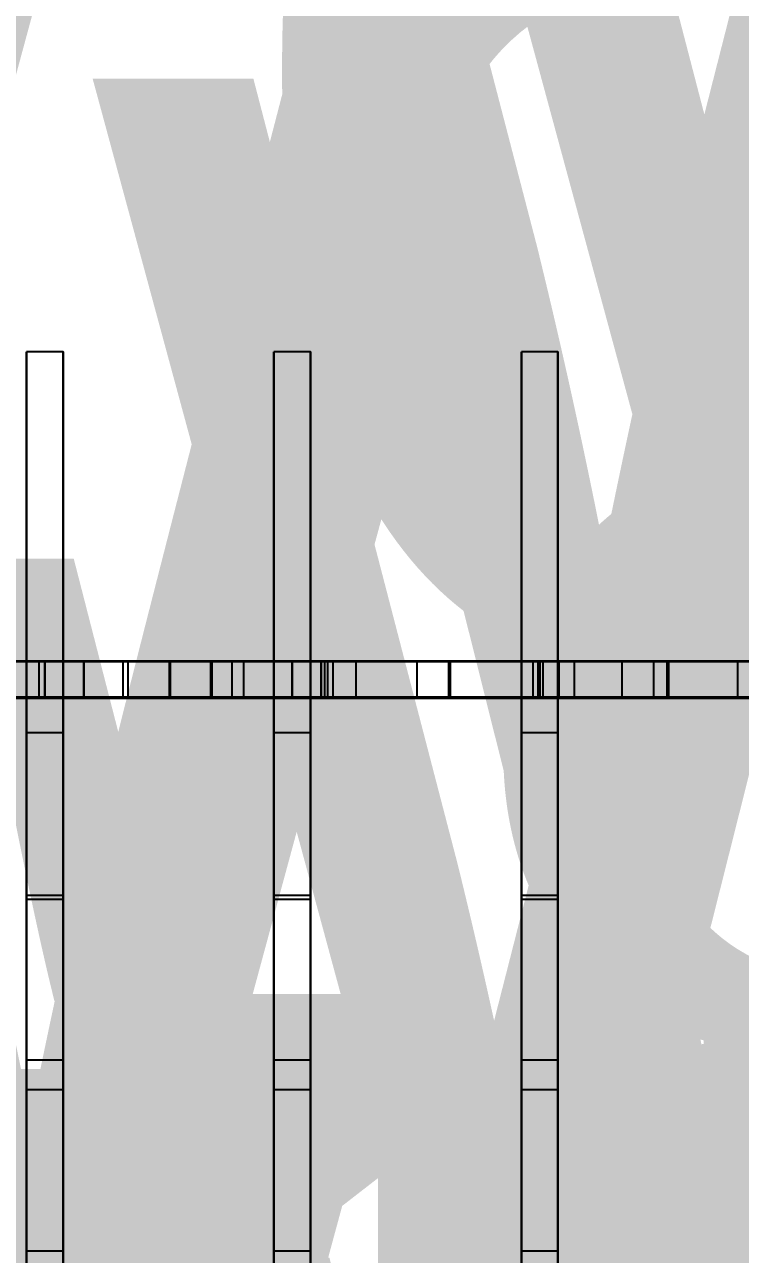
# Model space of a CAD drawing. Header units: inches. Extents: x 29 to 716, y 7 to 470.
# Drawn here: x 180.4 to 249.9, y 290.3 to 409.5 of the extents above; entities that cross this region are included whole.
import ezdxf

# ---------------------------------------------------------------- set-up
doc = ezdxf.new("R2010")
doc.units = ezdxf.units.IN
doc.header["$MEASUREMENT"] = 0
for name, color, linetype in [('FT2', 8, 'CONTINUOUS'), ('RT2', 7, 'CONTINUOUS'), ('W1', 5, 'CONTINUOUS'), ('W2', 5, 'CONTINUOUS')]:
    doc.layers.add(name, color=color, linetype=linetype)

msp = doc.modelspace()

# ---------------------------------------------------------------- linework, layer by layer
at = {"layer": 'FT2'}
for points in [[(29.27, 344.22, 112), (301.19, 344.22, 112), (301.19, 347.77, 112), (29.27, 347.77, 112)], [(29.27, 347.77, 112), (301.19, 347.77, 112), (301.19, 347.77, 110.54), (29.27, 347.77, 110.54)], [(29.27, 347.77, 96), (301.19, 347.77, 96), (301.19, 344.22, 96), (29.27, 344.22, 96)], [(29.27, 347.77, 96), (29.27, 347.77, 97.46), (301.19, 347.77, 97.46), (301.19, 347.77, 96)], [(181.8, 347.77, 112), (189.98, 347.77, 96.69), (188.7, 347.77, 96), (180.51, 347.77, 111.31)], [(181.8, 344.22, 112), (189.98, 344.22, 96.69), (189.98, 347.77, 96.69), (181.8, 347.77, 112)], [(190.45, 344.22, 96.69), (198.64, 344.22, 112), (198.64, 347.77, 112), (190.45, 347.77, 96.69)], [(190.45, 347.77, 96.69), (198.64, 347.77, 112), (199.93, 347.77, 111.31), (191.74, 347.77, 96)], [(201.68, 347.77, 112), (209.86, 347.77, 96.69), (208.58, 347.77, 96), (200.4, 347.77, 111.31)], [(201.68, 344.22, 112), (209.86, 344.22, 96.69), (209.86, 347.77, 96.69), (201.68, 347.77, 112)], [(210.34, 344.22, 96.69), (218.52, 344.22, 112), (218.52, 347.77, 112), (210.34, 347.77, 96.69)], [(210.34, 347.77, 96.69), (218.52, 347.77, 112), (219.81, 347.77, 111.31), (211.62, 347.77, 96)], [(221.56, 347.77, 112), (229.75, 347.77, 96.69), (228.46, 347.77, 96), (220.28, 347.77, 111.31)], [(221.56, 344.22, 112), (229.75, 344.22, 96.69), (229.75, 347.77, 96.69), (221.56, 347.77, 112)], [(230.22, 344.22, 96.69), (238.41, 344.22, 112), (238.41, 347.77, 112), (230.22, 347.77, 96.69)], [(230.22, 347.77, 96.69), (238.41, 347.77, 112), (239.69, 347.77, 111.31), (231.51, 347.77, 96)], [(241.45, 347.77, 112), (249.63, 347.77, 96.69), (248.35, 347.77, 96), (240.16, 347.77, 111.31)], [(241.45, 344.22, 112), (249.63, 344.22, 96.69), (249.63, 347.77, 96.69), (241.45, 347.77, 112)], [(29.27, 344.22, 112), (29.27, 344.22, 110.54), (301.19, 344.22, 110.54), (301.19, 344.22, 112)], [(29.27, 344.22, 96), (301.19, 344.22, 96), (301.19, 344.22, 97.46), (29.27, 344.22, 97.46)], [(181.8, 344.22, 112), (180.51, 344.22, 111.31), (188.7, 344.22, 96), (189.98, 344.22, 96.69)], [(190.45, 344.22, 96.69), (191.74, 344.22, 96), (199.93, 344.22, 111.31), (198.64, 344.22, 112)], [(201.68, 344.22, 112), (200.4, 344.22, 111.31), (208.58, 344.22, 96), (209.86, 344.22, 96.69)], [(210.34, 344.22, 96.69), (211.62, 344.22, 96), (219.81, 344.22, 111.31), (218.52, 344.22, 112)], [(221.56, 344.22, 112), (220.28, 344.22, 111.31), (228.46, 344.22, 96), (229.75, 344.22, 96.69)], [(230.22, 344.22, 96.69), (231.51, 344.22, 96), (239.69, 344.22, 111.31), (238.41, 344.22, 112)], [(241.45, 344.22, 112), (240.16, 344.22, 111.31), (248.35, 344.22, 96), (249.63, 344.22, 96.69)]]:
    msp.add_3dface(points, dxfattribs=at)
at = {"layer": 'RT2'}
for points in [[(180.61, 377.81, 223.5), (180.61, 6.78, 238.98), (184.16, 6.78, 238.98), (184.16, 377.81, 223.5)], [(180.61, 377.81, 223.5), (180.61, 377.74, 222.04), (180.61, 6.72, 237.53), (180.61, 6.78, 238.98)], [(184.16, 377.81, 223.5), (184.16, 6.78, 238.98), (184.16, 6.72, 237.53), (184.16, 377.74, 222.04)], [(204.62, 377.81, 223.5), (204.62, 6.78, 238.98), (208.17, 6.78, 238.98), (208.17, 377.81, 223.5)], [(204.62, 377.81, 223.5), (204.62, 377.74, 222.04), (204.62, 6.72, 237.53), (204.62, 6.78, 238.98)], [(208.17, 377.81, 223.5), (208.17, 6.78, 238.98), (208.17, 6.72, 237.53), (208.17, 377.74, 222.04)], [(228.63, 377.81, 223.5), (228.63, 6.78, 238.98), (232.17, 6.78, 238.98), (232.17, 377.81, 223.5)], [(228.63, 377.81, 223.5), (228.63, 377.74, 222.04), (228.63, 6.72, 237.53), (228.63, 6.78, 238.98)], [(232.17, 377.81, 223.5), (232.17, 6.78, 238.98), (232.17, 6.72, 237.53), (232.17, 377.74, 222.04)], [(180.61, 344.31, 208.79), (180.61, 46.72, 221.21), (180.61, 46.78, 222.67), (180.61, 344.37, 210.25)], [(184.16, 344.31, 208.79), (184.16, 46.72, 221.21), (180.61, 46.72, 221.21), (180.61, 344.31, 208.79)], [(180.61, 344.31, 208.87), (180.61, 344.31, 224.9), (184.16, 344.31, 224.9), (184.16, 344.31, 208.87)], [(180.61, 344.31, 208.87), (180.61, 342.85, 208.87), (180.61, 342.85, 224.9), (180.61, 344.31, 224.9)], [(184.16, 344.31, 208.79), (184.16, 344.37, 210.25), (184.16, 46.78, 222.67), (184.16, 46.72, 221.21)], [(184.16, 344.31, 208.87), (184.16, 344.31, 224.9), (184.16, 342.85, 224.9), (184.16, 342.85, 208.87)], [(204.62, 344.31, 208.79), (204.62, 81.28, 219.77), (204.62, 81.34, 221.23), (204.62, 344.37, 210.25)], [(208.17, 344.31, 208.79), (208.17, 81.28, 219.77), (204.62, 81.28, 219.77), (204.62, 344.31, 208.79)], [(204.62, 344.31, 208.87), (204.62, 344.31, 224.9), (208.17, 344.31, 224.9), (208.17, 344.31, 208.87)], [(204.62, 344.31, 208.87), (204.62, 342.85, 208.87), (204.62, 342.85, 224.9), (204.62, 344.31, 224.9)], [(208.17, 344.31, 208.79), (208.17, 344.37, 210.25), (208.17, 81.34, 221.23), (208.17, 81.28, 219.77)], [(208.17, 344.31, 208.87), (208.17, 344.31, 224.9), (208.17, 342.85, 224.9), (208.17, 342.85, 208.87)], [(228.63, 344.31, 208.79), (228.63, 81.28, 219.77), (228.63, 81.34, 221.23), (228.63, 344.37, 210.25)], [(232.17, 344.31, 208.79), (232.17, 81.28, 219.77), (228.63, 81.28, 219.77), (228.63, 344.31, 208.79)], [(228.63, 344.31, 208.87), (228.63, 344.31, 224.9), (232.17, 344.31, 224.9), (232.17, 344.31, 208.87)], [(228.63, 344.31, 208.87), (228.63, 342.85, 208.87), (228.63, 342.85, 224.9), (228.63, 344.31, 224.9)], [(232.17, 344.31, 208.79), (232.17, 344.37, 210.25), (232.17, 81.34, 221.23), (232.17, 81.28, 219.77)], [(232.17, 344.31, 208.87), (232.17, 344.31, 224.9), (232.17, 342.85, 224.9), (232.17, 342.85, 208.87)], [(180.61, 340.83, 225.04), (180.61, 341.81, 223.96), (180.61, 326.08, 209.81), (180.61, 325.11, 210.89)], [(184.16, 340.83, 225.04), (184.16, 325.11, 210.89), (184.16, 326.08, 209.81), (184.16, 341.81, 223.96)], [(204.62, 340.83, 225.04), (204.62, 341.81, 223.96), (204.62, 326.09, 209.81), (204.62, 325.11, 210.89)], [(208.17, 340.83, 225.04), (208.17, 325.11, 210.89), (208.17, 326.09, 209.81), (208.17, 341.81, 223.96)], [(228.63, 340.83, 225.04), (228.63, 341.81, 223.96), (228.63, 326.09, 209.81), (228.63, 325.11, 210.89)], [(232.17, 340.83, 225.04), (232.17, 325.11, 210.89), (232.17, 326.09, 209.81), (232.17, 341.81, 223.96)], [(180.61, 340.83, 225.04), (180.61, 325.11, 210.89), (184.16, 325.11, 210.89), (184.16, 340.83, 225.04)], [(204.62, 340.83, 225.04), (204.62, 325.11, 210.89), (208.17, 325.11, 210.89), (208.17, 340.83, 225.04)], [(228.63, 340.83, 225.04), (228.63, 325.11, 210.89), (232.17, 325.11, 210.89), (232.17, 340.83, 225.04)], [(180.61, 324.68, 210.95), (180.61, 309.12, 226.36), (184.16, 309.12, 226.36), (184.16, 324.68, 210.95)], [(180.61, 324.68, 210.95), (180.61, 323.65, 209.92), (180.61, 308.1, 225.33), (180.61, 309.12, 226.36)], [(184.16, 324.68, 210.95), (184.16, 309.12, 226.36), (184.16, 308.1, 225.33), (184.16, 323.65, 209.92)], [(204.62, 324.68, 210.95), (204.62, 309.13, 226.36), (208.17, 309.13, 226.36), (208.17, 324.68, 210.95)], [(204.62, 324.68, 210.95), (204.62, 323.66, 209.92), (204.62, 308.11, 225.33), (204.62, 309.13, 226.36)], [(208.17, 324.68, 210.95), (208.17, 309.13, 226.36), (208.17, 308.11, 225.33), (208.17, 323.66, 209.92)], [(228.63, 324.68, 210.95), (228.63, 309.13, 226.36), (232.17, 309.13, 226.36), (232.17, 324.68, 210.95)], [(228.63, 324.68, 210.95), (228.63, 323.66, 209.92), (228.63, 308.11, 225.33), (228.63, 309.13, 226.36)], [(232.17, 324.68, 210.95), (232.17, 309.13, 226.36), (232.17, 308.11, 225.33), (232.17, 323.66, 209.92)], [(180.61, 306.21, 226.49), (180.61, 307.19, 225.41), (180.61, 291.58, 211.25), (180.61, 290.6, 212.33)], [(184.16, 306.21, 226.49), (184.16, 290.6, 212.33), (184.16, 291.58, 211.25), (184.16, 307.19, 225.41)], [(204.62, 306.22, 226.49), (204.62, 307.2, 225.41), (204.62, 291.59, 211.25), (204.62, 290.61, 212.32)], [(208.17, 306.22, 226.49), (208.17, 290.61, 212.32), (208.17, 291.59, 211.25), (208.17, 307.2, 225.41)], [(228.63, 306.22, 226.49), (228.63, 307.2, 225.41), (228.63, 291.59, 211.25), (228.63, 290.61, 212.32)], [(232.17, 306.22, 226.49), (232.17, 290.61, 212.32), (232.17, 291.59, 211.25), (232.17, 307.2, 225.41)], [(180.61, 306.21, 226.49), (180.61, 290.6, 212.33), (184.16, 290.6, 212.33), (184.16, 306.21, 226.49)], [(204.62, 306.22, 226.49), (204.62, 290.61, 212.32), (208.17, 290.61, 212.32), (208.17, 306.22, 226.49)], [(228.63, 306.22, 226.49), (228.63, 290.61, 212.32), (232.17, 290.61, 212.32), (232.17, 306.22, 226.49)]]:
    msp.add_3dface(points, dxfattribs=at)
at = {"layer": 'W1'}
for points in [[(359.33, 344.27), (28.68, 344.27), (28.68, 347.77), (359.33, 347.77)], [(28.68, 347.77, 1.5), (359.33, 347.77, 1.5), (359.33, 347.77), (28.68, 347.77)], [(28.68, 344.27, 96), (359.33, 344.27, 96), (359.33, 347.77, 96), (28.68, 347.77, 96)], [(359.33, 347.77, 94.5), (28.68, 347.77, 94.5), (28.68, 347.77, 96), (359.33, 347.77, 96)], [(163.15, 344.27, 48), (186.18, 344.27, 48), (186.18, 347.77, 48), (163.15, 347.77, 48)], [(186.18, 347.77, 46.5), (163.15, 347.77, 46.5), (163.15, 347.77, 48), (186.18, 347.77, 48)], [(184.68, 347.77), (184.68, 347.77, 96), (186.18, 347.77, 96), (186.18, 347.77)], [(186.18, 344.27, 96), (186.18, 344.27), (186.18, 347.77), (186.18, 347.77, 96)], [(186.18, 344.27, 48), (209.21, 344.27, 48), (209.21, 347.77, 48), (186.18, 347.77, 48)], [(209.21, 347.77, 46.5), (186.18, 347.77, 46.5), (186.18, 347.77, 48), (209.21, 347.77, 48)], [(207.71, 347.77), (207.71, 347.77, 96), (209.21, 347.77, 96), (209.21, 347.77)], [(209.21, 344.27, 96), (209.21, 344.27), (209.21, 347.77), (209.21, 347.77, 96)], [(209.21, 344.27, 48), (232.24, 344.27, 48), (232.24, 347.77, 48), (209.21, 347.77, 48)], [(232.24, 347.77, 46.5), (209.21, 347.77, 46.5), (209.21, 347.77, 48), (232.24, 347.77, 48)], [(230.74, 347.77), (230.74, 347.77, 96), (232.24, 347.77, 96), (232.24, 347.77)], [(232.24, 344.27, 96), (232.24, 344.27), (232.24, 347.77), (232.24, 347.77, 96)], [(232.24, 344.27, 48), (255.27, 344.27, 48), (255.27, 347.77, 48), (232.24, 347.77, 48)], [(255.27, 347.77, 46.5), (232.24, 347.77, 46.5), (232.24, 347.77, 48), (255.27, 347.77, 48)], [(359.33, 344.27, 1.5), (28.68, 344.27, 1.5), (28.68, 344.27), (359.33, 344.27)], [(28.68, 344.27, 94.5), (359.33, 344.27, 94.5), (359.33, 344.27, 96), (28.68, 344.27, 96)], [(163.15, 344.27, 46.5), (186.18, 344.27, 46.5), (186.18, 344.27, 48), (163.15, 344.27, 48)], [(184.68, 344.27, 96), (184.68, 344.27), (186.18, 344.27), (186.18, 344.27, 96)], [(186.18, 344.27, 46.5), (209.21, 344.27, 46.5), (209.21, 344.27, 48), (186.18, 344.27, 48)], [(207.71, 344.27, 96), (207.71, 344.27), (209.21, 344.27), (209.21, 344.27, 96)], [(209.21, 344.27, 46.5), (232.24, 344.27, 46.5), (232.24, 344.27, 48), (209.21, 344.27, 48)], [(230.74, 344.27, 96), (230.74, 344.27), (232.24, 344.27), (232.24, 344.27, 96)], [(232.24, 344.27, 46.5), (255.27, 344.27, 46.5), (255.27, 344.27, 48), (232.24, 344.27, 48)]]:
    msp.add_3dface(points, dxfattribs=at)
at = {"layer": 'W2'}
for points in [[(65.96, 347.81, 112.75), (359.33, 347.81, 112.75), (359.33, 344.31, 112.75), (65.96, 344.31, 112.75)], [(65.96, 347.81, 114.25), (359.33, 347.81, 114.25), (359.33, 347.81, 112.75), (65.96, 347.81, 112.75)], [(359.33, 347.81, 221.19), (65.96, 347.81, 221.19), (65.96, 344.31, 221.19), (359.33, 344.31, 221.19)], [(359.33, 347.81, 219.69), (65.96, 347.81, 219.69), (65.96, 347.81, 221.19), (359.33, 347.81, 221.19)], [(182.38, 347.81, 166.97), (158.38, 347.81, 166.97), (158.38, 344.31, 166.97), (182.38, 344.31, 166.97)], [(182.38, 347.81, 165.47), (158.38, 347.81, 165.47), (158.38, 347.81, 166.97), (182.38, 347.81, 166.97)], [(182.38, 347.81, 221.19), (182.38, 347.81, 112.75), (182.38, 344.31, 112.75), (182.38, 344.31, 221.19)], [(183.88, 347.81, 221.19), (183.88, 347.81, 112.75), (182.38, 347.81, 112.75), (182.38, 347.81, 221.19)], [(194.49, 347.81, 166.97), (182.38, 347.81, 166.97), (182.38, 344.31, 166.97), (194.49, 344.31, 166.97)], [(194.49, 347.81, 165.47), (182.38, 347.81, 165.47), (182.38, 347.81, 166.97), (194.49, 347.81, 166.97)], [(192.99, 347.81, 112.75), (192.99, 347.81, 221.19), (194.49, 347.81, 221.19), (194.49, 347.81, 112.75)], [(192.99, 347.81, 192.75), (323.99, 347.81, 192.75), (323.99, 347.81, 208.75), (192.99, 347.81, 208.75)], [(194.49, 347.81, 112.75), (194.49, 347.81, 221.19), (194.49, 344.31, 221.19), (194.49, 344.31, 112.75)], [(194.56, 347.81, 221.19), (194.56, 347.81, 112.75), (194.56, 344.31, 112.75), (194.56, 344.31, 221.19)], [(196.06, 347.81, 221.19), (196.06, 347.81, 112.75), (194.56, 347.81, 112.75), (194.56, 347.81, 221.19)], [(194.56, 347.81, 192.75), (198.49, 347.81, 192.75), (198.49, 344.31, 192.75), (194.56, 344.31, 192.75)], [(194.56, 347.81, 194.25), (198.49, 347.81, 194.25), (198.49, 347.81, 192.75), (194.56, 347.81, 192.75)], [(198.49, 347.81, 166.97), (194.56, 347.81, 166.97), (194.56, 344.31, 166.97), (198.49, 344.31, 166.97)], [(198.49, 347.81, 165.47), (194.56, 347.81, 165.47), (194.56, 347.81, 166.97), (198.49, 347.81, 166.97)], [(196.99, 347.81, 112.75), (196.99, 347.81, 221.19), (198.49, 347.81, 221.19), (198.49, 347.81, 112.75)], [(318.49, 347.81, 172.75), (198.49, 347.81, 172.75), (198.49, 344.31, 172.75), (318.49, 344.31, 172.75)], [(318.49, 347.81, 171.25), (198.49, 347.81, 171.25), (198.49, 347.81, 172.75), (318.49, 347.81, 172.75)], [(198.49, 347.81, 168.81), (318.49, 347.81, 168.81), (318.49, 344.31, 168.81), (198.49, 344.31, 168.81)], [(198.49, 347.81, 170.31), (318.49, 347.81, 170.31), (318.49, 347.81, 168.81), (198.49, 347.81, 168.81)], [(318.49, 347.81, 168.75), (198.49, 347.81, 168.75), (198.49, 344.31, 168.75), (318.49, 344.31, 168.75)], [(318.49, 347.81, 167.25), (198.49, 347.81, 167.25), (198.49, 347.81, 168.75), (318.49, 347.81, 168.75)], [(198.49, 347.81, 192.75), (318.49, 347.81, 192.75), (318.49, 344.31, 192.75), (198.49, 344.31, 192.75)], [(198.49, 347.81, 194.25), (318.49, 347.81, 194.25), (318.49, 347.81, 192.75), (198.49, 347.81, 192.75)], [(198.49, 347.81, 112.75), (198.49, 347.81, 221.19), (198.49, 344.31, 221.19), (198.49, 344.31, 112.75)], [(206.39, 347.81, 166.97), (198.49, 347.81, 166.97), (198.49, 344.31, 166.97), (206.39, 344.31, 166.97)], [(206.39, 347.81, 165.47), (198.49, 347.81, 165.47), (198.49, 347.81, 166.97), (206.39, 347.81, 166.97)], [(198.56, 347.81, 221.19), (198.56, 347.81, 192.75), (198.56, 344.31, 192.75), (198.56, 344.31, 221.19)], [(200.06, 347.81, 221.19), (200.06, 347.81, 192.75), (198.56, 347.81, 192.75), (198.56, 347.81, 221.19)], [(198.56, 347.81, 208.81), (318.43, 347.81, 208.81), (318.43, 344.31, 208.81), (198.56, 344.31, 208.81)], [(198.56, 347.81, 210.31), (318.43, 347.81, 210.31), (318.43, 347.81, 208.81), (198.56, 347.81, 208.81)], [(318.43, 347.81, 208.75), (198.56, 347.81, 208.75), (198.56, 344.31, 208.75), (318.43, 344.31, 208.75)], [(318.43, 347.81, 207.25), (198.56, 347.81, 207.25), (198.56, 347.81, 208.75), (318.43, 347.81, 208.75)], [(209.56, 347.81, 208.75), (200.53, 347.81, 192.75), (200.53, 344.31, 192.75), (209.56, 344.31, 208.75)], [(210.86, 347.81, 208.01), (201.84, 347.81, 192.01), (200.53, 347.81, 192.75), (209.56, 347.81, 208.75)], [(206.39, 347.81, 168.75), (206.39, 347.81, 112.75), (206.39, 344.31, 112.75), (206.39, 344.31, 168.75)], [(207.89, 347.81, 168.75), (207.89, 347.81, 112.75), (206.39, 347.81, 112.75), (206.39, 347.81, 168.75)], [(206.39, 347.81, 172.75), (206.39, 347.81, 168.81), (206.39, 344.31, 168.81), (206.39, 344.31, 172.75)], [(207.89, 347.81, 172.75), (207.89, 347.81, 168.81), (206.39, 347.81, 168.81), (206.39, 347.81, 172.75)], [(206.39, 347.81, 221.19), (206.39, 347.81, 208.81), (206.39, 344.31, 208.81), (206.39, 344.31, 221.19)], [(207.89, 347.81, 221.19), (207.89, 347.81, 208.81), (206.39, 347.81, 208.81), (206.39, 347.81, 221.19)], [(230.4, 347.81, 166.97), (206.39, 347.81, 166.97), (206.39, 344.31, 166.97), (230.4, 344.31, 166.97)], [(230.4, 347.81, 165.47), (206.39, 347.81, 165.47), (206.39, 347.81, 166.97), (230.4, 347.81, 166.97)], [(220.28, 347.81, 192.01), (211.25, 347.81, 208.01), (212.56, 347.81, 208.75), (221.59, 347.81, 192.75)], [(221.59, 347.81, 192.75), (212.56, 347.81, 208.75), (212.56, 344.31, 208.75), (221.59, 344.31, 192.75)], [(230.73, 347.81, 208.75), (221.7, 347.81, 192.75), (221.7, 344.31, 192.75), (230.73, 344.31, 208.75)], [(232.04, 347.81, 208.01), (223.01, 347.81, 192.01), (221.7, 347.81, 192.75), (230.73, 347.81, 208.75)], [(230.4, 347.81, 168.75), (230.4, 347.81, 112.75), (230.4, 344.31, 112.75), (230.4, 344.31, 168.75)], [(231.9, 347.81, 168.75), (231.9, 347.81, 112.75), (230.4, 347.81, 112.75), (230.4, 347.81, 168.75)], [(230.4, 347.81, 172.75), (230.4, 347.81, 168.81), (230.4, 344.31, 168.81), (230.4, 344.31, 172.75)], [(231.9, 347.81, 172.75), (231.9, 347.81, 168.81), (230.4, 347.81, 168.81), (230.4, 347.81, 172.75)], [(230.4, 347.81, 221.19), (230.4, 347.81, 208.81), (230.4, 344.31, 208.81), (230.4, 344.31, 221.19)], [(231.9, 347.81, 221.19), (231.9, 347.81, 208.81), (230.4, 347.81, 208.81), (230.4, 347.81, 221.19)], [(254.41, 347.81, 166.97), (230.4, 347.81, 166.97), (230.4, 344.31, 166.97), (254.41, 344.31, 166.97)], [(254.41, 347.81, 165.47), (230.4, 347.81, 165.47), (230.4, 347.81, 166.97), (254.41, 347.81, 166.97)], [(241.46, 347.81, 192.01), (232.43, 347.81, 208.01), (233.73, 347.81, 208.75), (242.76, 347.81, 192.75)], [(242.76, 347.81, 192.75), (233.73, 347.81, 208.75), (233.73, 344.31, 208.75), (242.76, 344.31, 192.75)], [(251.91, 347.81, 208.75), (242.88, 347.81, 192.75), (242.88, 344.31, 192.75), (251.91, 344.31, 208.75)], [(253.21, 347.81, 208.01), (244.19, 347.81, 192.01), (242.88, 347.81, 192.75), (251.91, 347.81, 208.75)], [(359.33, 344.31, 114.25), (65.96, 344.31, 114.25), (65.96, 344.31, 112.75), (359.33, 344.31, 112.75)], [(65.96, 344.31, 219.69), (359.33, 344.31, 219.69), (359.33, 344.31, 221.19), (65.96, 344.31, 221.19)], [(158.38, 344.31, 165.47), (182.38, 344.31, 165.47), (182.38, 344.31, 166.97), (158.38, 344.31, 166.97)], [(183.88, 344.31, 112.75), (183.88, 344.31, 221.19), (182.38, 344.31, 221.19), (182.38, 344.31, 112.75)], [(182.38, 344.31, 165.47), (194.49, 344.31, 165.47), (194.49, 344.31, 166.97), (182.38, 344.31, 166.97)], [(192.99, 344.31, 221.19), (192.99, 344.31, 112.75), (194.49, 344.31, 112.75), (194.49, 344.31, 221.19)], [(192.99, 344.31, 192.75), (323.99, 344.31, 192.75), (323.99, 344.31, 208.75), (192.99, 344.31, 208.75)], [(196.06, 344.31, 112.75), (196.06, 344.31, 221.19), (194.56, 344.31, 221.19), (194.56, 344.31, 112.75)], [(198.49, 344.31, 194.25), (194.56, 344.31, 194.25), (194.56, 344.31, 192.75), (198.49, 344.31, 192.75)], [(194.56, 344.31, 165.47), (198.49, 344.31, 165.47), (198.49, 344.31, 166.97), (194.56, 344.31, 166.97)], [(196.99, 344.31, 221.19), (196.99, 344.31, 112.75), (198.49, 344.31, 112.75), (198.49, 344.31, 221.19)], [(198.49, 344.31, 171.25), (318.49, 344.31, 171.25), (318.49, 344.31, 172.75), (198.49, 344.31, 172.75)], [(318.49, 344.31, 170.31), (198.49, 344.31, 170.31), (198.49, 344.31, 168.81), (318.49, 344.31, 168.81)], [(198.49, 344.31, 167.25), (318.49, 344.31, 167.25), (318.49, 344.31, 168.75), (198.49, 344.31, 168.75)], [(318.49, 344.31, 194.25), (198.49, 344.31, 194.25), (198.49, 344.31, 192.75), (318.49, 344.31, 192.75)], [(198.49, 344.31, 165.47), (206.39, 344.31, 165.47), (206.39, 344.31, 166.97), (198.49, 344.31, 166.97)], [(200.06, 344.31, 192.75), (200.06, 344.31, 221.19), (198.56, 344.31, 221.19), (198.56, 344.31, 192.75)], [(318.43, 344.31, 210.31), (198.56, 344.31, 210.31), (198.56, 344.31, 208.81), (318.43, 344.31, 208.81)], [(198.56, 344.31, 207.25), (318.43, 344.31, 207.25), (318.43, 344.31, 208.75), (198.56, 344.31, 208.75)], [(201.84, 344.31, 192.01), (210.86, 344.31, 208.01), (209.56, 344.31, 208.75), (200.53, 344.31, 192.75)], [(207.89, 344.31, 112.75), (207.89, 344.31, 168.75), (206.39, 344.31, 168.75), (206.39, 344.31, 112.75)], [(207.89, 344.31, 168.81), (207.89, 344.31, 172.75), (206.39, 344.31, 172.75), (206.39, 344.31, 168.81)], [(207.89, 344.31, 208.81), (207.89, 344.31, 221.19), (206.39, 344.31, 221.19), (206.39, 344.31, 208.81)], [(206.39, 344.31, 165.47), (230.4, 344.31, 165.47), (230.4, 344.31, 166.97), (206.39, 344.31, 166.97)], [(211.25, 344.31, 208.01), (220.28, 344.31, 192.01), (221.59, 344.31, 192.75), (212.56, 344.31, 208.75)], [(223.01, 344.31, 192.01), (232.04, 344.31, 208.01), (230.73, 344.31, 208.75), (221.7, 344.31, 192.75)], [(231.9, 344.31, 112.75), (231.9, 344.31, 168.75), (230.4, 344.31, 168.75), (230.4, 344.31, 112.75)], [(231.9, 344.31, 168.81), (231.9, 344.31, 172.75), (230.4, 344.31, 172.75), (230.4, 344.31, 168.81)], [(231.9, 344.31, 208.81), (231.9, 344.31, 221.19), (230.4, 344.31, 221.19), (230.4, 344.31, 208.81)], [(230.4, 344.31, 165.47), (254.41, 344.31, 165.47), (254.41, 344.31, 166.97), (230.4, 344.31, 166.97)], [(232.43, 344.31, 208.01), (241.46, 344.31, 192.01), (242.76, 344.31, 192.75), (233.73, 344.31, 208.75)], [(244.19, 344.31, 192.01), (253.21, 344.31, 208.01), (251.91, 344.31, 208.75), (242.88, 344.31, 192.75)]]:
    msp.add_3dface(points, dxfattribs=at)

# ---------------------------------------------------------------- texts
at = {"layer": 'R2t'}
msp.add_text('R10', height=120, dxfattribs=at).set_placement((58.46, 192.29, 239.36))
at = {"layer": 'W1t'}
for s, p in [('W69', (194.01, 344.27, 99.94)), ('W73', (186.33, 284.28, 99.94)), ('W8', (65.85, 247.91, 99.94))]:
    msp.add_text(s, height=120, dxfattribs=at).set_placement(p)
at = {"layer": 'W2t'}
for s, p in [('W61', (45.8, 347.81, 228.62)), ('W72', (212.65, 347.81, 225.13)), ('W47', (138.39, 289.26, 212.69)), ('W46', (102.14, 237.75, 212.69)), ('W17', (65.9, 195.51, 237.84)), ('W3', (116.76, 188.25, 212.69)), ('W59', (168.49, 188.25, 212.69)), ('W58', (174, 187.68, 212.69)), ('W57', (179.27, 185.96, 212.69)), ('W56', (184.07, 183.19, 212.69)), ('W55', (188.19, 179.49, 212.69)), ('W18', (121.85, 172.97, 212.69)), ('W54', (191.44, 175, 212.69)), ('W53', (193.7, 169.94, 212.69))]:
    msp.add_text(s, height=120, dxfattribs=at).set_placement(p)

doc.saveas('drawing.dxf')
